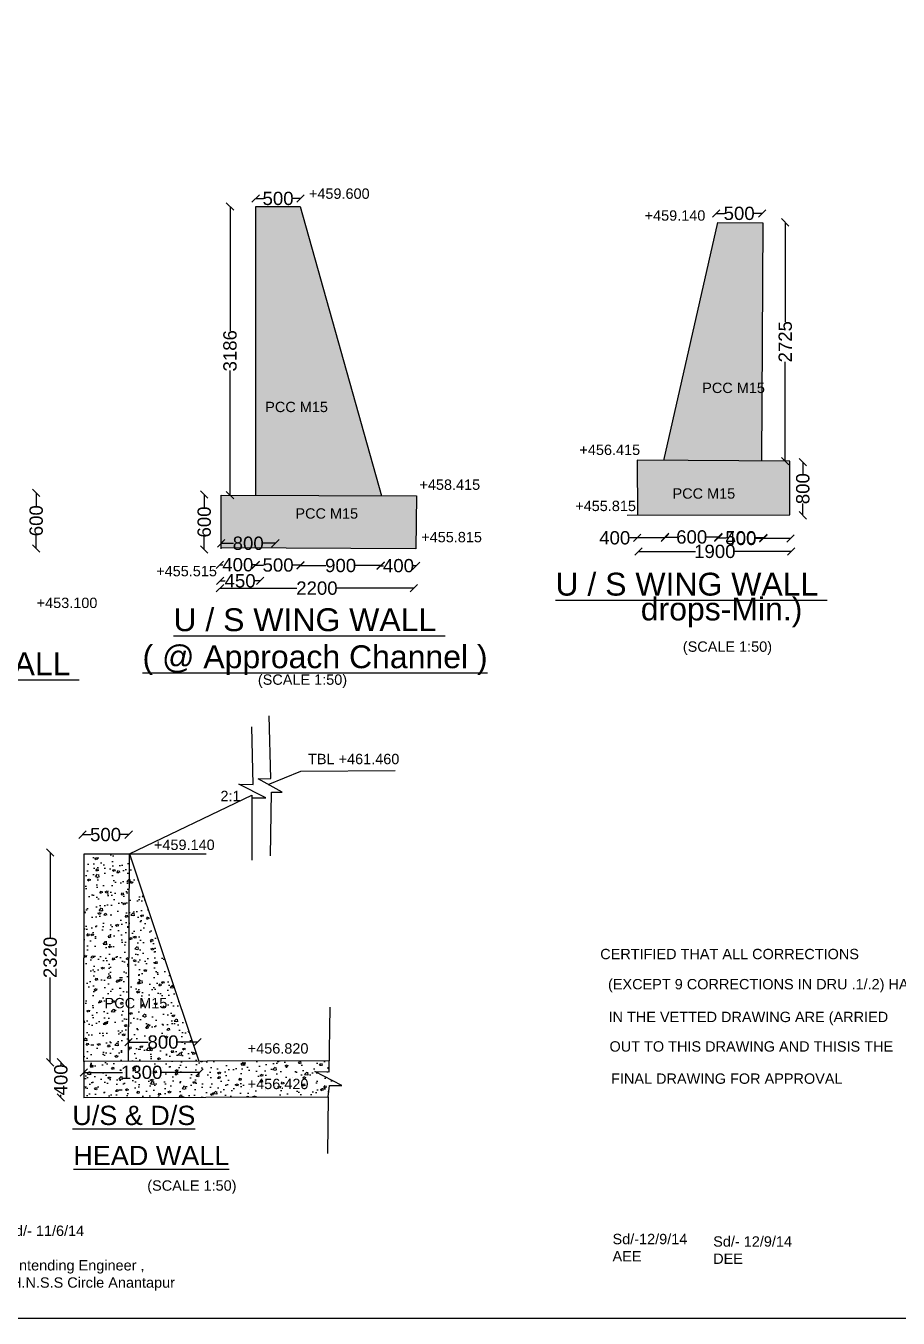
# Model space of a CAD drawing. Header units: millimetres. Extents: x 5124 to 2838143, y 2311 to 44878518.
# Drawn here: x 2766647 to 2796131, y 44791108 to 44834813 of the extents above; entities that cross this region are included whole.
import ezdxf

# ---------------------------------------------------------------- set-up
doc = ezdxf.new("R2010")
doc.units = ezdxf.units.MM
doc.header["$MEASUREMENT"] = 0
for name, color, linetype in [('DIMENSION', 7, 'Continuous'), ('DRAWING', 7, 'Continuous'), ('TEXT', 7, 'Continuous')]:
    doc.layers.add(name, color=color, linetype=linetype)
doc.styles.get("Standard").update_dxf_attribs({"font": 'arial.ttf', "height": 450})
doc.dimstyles.get("Standard").update_dxf_attribs({"dimtxt": 250, "dimasz": 250, "dimexe": 0.18, "dimexo": 0.0625, "dimgap": 0.09, "dimtad": 0, "dimdec": 0, "dimzin": 0, "dimdsep": 46, "dimtxsty": 'Standard', "dimblk": 'OBLIQUE', "dimcen": 0.09, "dimse1": 1, "dimse2": 1, "dimadec": 0, "dimazin": 0, "dimtfac": 1, "dimtdec": 0, "dimtofl": 0, "dimtmove": 0, "dimatfit": 3, "dimfxl": 1, "dimtolj": 1, "dimtzin": 0, "dimarcsym": 0})
pattern_1 = [(50, (0, 0), (717.2601826, -62.752135), [75, -825]), (355, (0, 0), (-138.751334, 752.192134), [60, -660]), (100.4514, (59.8, -5.2), (578.509382, 689.439542), [63.74019, -701.142112]), (46.1842, (0, 200), (1067.241049, -165.519014), [112.5, -1237.5]), (96.6356, (88.9, 186.2), (934.662706, 974.11787), [95.610288, -1051.713]), (351.1842, (0, 200), (934.661945, 974.1186), [90, -990]), (21, (100, 150), (596.907052, -402.618891), [75, -825]), (326, (100, 150), (243.315332, 725.150045), [60, -660]), (71.4514, (149.74, 116.45), (840.222629, 322.530497), [63.74019, -701.142112]), (37.5, (0, 0), (12.1598553, 332.8938538), [0, -652, 0, -670, 0, -662.5]), (7.5, (0, 0), (263.0695374, 394.411712), [0, -382, 0, -637, 0, -252.5]), (327.5, (-223, 0), (533.8224362, -22.5548717), [0, -250, 0, -780, 0, -1035]), (317.5, (-323, 0), (583.1861693, 100.1049823), [0, -325, 0, -518, 0, -735])]

# ---------------------------------------------------------------- blocks, each defined once
blk = doc.blocks.new('_Oblique')
at = {"color": 0, "linetype": 'ByBlock', "lineweight": -2}
blk.add_line((-0.5, -0.5), (0.5, 0.5), dxfattribs=at)
blk = doc.blocks.new('*D82')
at = {"layer": 'Defpoints', "color": 0, "transparency": 16777216}
for p in [(2789982, 44828366), (2791531, 44828469), (2791531, 44828469)]:
    blk.add_point(p, dxfattribs=at)
at = {"layer": 'DIMENSION', "color": 0, "lineweight": -2, "transparency": 16777216}
for p, q in [((2789982, 44828469), (2790260, 44828469)), ((2791531, 44828469), (2791253, 44828469))]:
    blk.add_line(p, q, dxfattribs=at)
at = {"layer": 'DIMENSION', "color": 0, "lineweight": -2, "transparency": 16777216, "xscale": 250, "yscale": 250, "zscale": 250, "rotation": 180}
blk.add_blockref('_Oblique', (2789982, 44828469), dxfattribs=at)
at = {"layer": 'DIMENSION', "color": 0, "lineweight": -2, "transparency": 16777216, "xscale": 250, "yscale": 250, "zscale": 250}
blk.add_blockref('_Oblique', (2791531, 44828469), dxfattribs=at)
at = {"layer": 'DIMENSION', "color": 0, "transparency": 16777216, "insert": (2790757, 44828469), "char_height": 450, "attachment_point": 5}
blk.add_mtext('\\A1;500', dxfattribs=at)
blk = doc.blocks.new('*D83')
at = {"layer": 'Defpoints', "color": 0, "transparency": 16777216}
for p in [(2792285, 44828167), (2792317, 44820092), (2792473, 44820092)]:
    blk.add_point(p, dxfattribs=at)
at = {"layer": 'DIMENSION', "color": 0, "lineweight": -2, "transparency": 16777216}
for p, q in [((2792317, 44828167), (2792317, 44824807)), ((2792317, 44820092), (2792317, 44823452))]:
    blk.add_line(p, q, dxfattribs=at)
at = {"layer": 'DIMENSION', "color": 0, "lineweight": -2, "transparency": 16777216, "xscale": 250, "yscale": 250, "zscale": 250}
for p, rotation in [((2792317, 44828167), 90), ((2792317, 44820092), 270)]:
    blk.add_blockref('_Oblique', p, dxfattribs=dict(at, rotation=rotation))
at = {"layer": 'DIMENSION', "color": 0, "transparency": 16777216, "insert": (2792317, 44824130), "char_height": 450, "attachment_point": 5, "rotation": 90}
blk.add_mtext('\\A1;2725', dxfattribs=at)
blk = doc.blocks.new('*D84')
at = {"layer": 'Defpoints', "color": 0, "transparency": 16777216}
for p in [(2792940, 44820060), (2792910, 44818259), (2792924, 44818259)]:
    blk.add_point(p, dxfattribs=at)
at = {"layer": 'DIMENSION', "color": 0, "lineweight": -2, "transparency": 16777216}
for p, q in [((2792910, 44820060), (2792910, 44819656)), ((2792910, 44818259), (2792910, 44818663))]:
    blk.add_line(p, q, dxfattribs=at)
at = {"layer": 'DIMENSION', "color": 0, "lineweight": -2, "transparency": 16777216, "xscale": 250, "yscale": 250, "zscale": 250}
for p, rotation in [((2792910, 44820060), 90), ((2792910, 44818259), 270)]:
    blk.add_blockref('_Oblique', p, dxfattribs=dict(at, rotation=rotation))
at = {"layer": 'DIMENSION', "color": 0, "transparency": 16777216, "insert": (2792910, 44819160), "char_height": 450, "attachment_point": 5, "rotation": 90}
blk.add_mtext('\\A1;800', dxfattribs=at)
blk = doc.blocks.new('*D85')
at = {"layer": 'Defpoints', "color": 0, "transparency": 16777216}
for p in [(2791574, 44817475), (2791574, 44817361), (2792491, 44817383)]:
    blk.add_point(p, dxfattribs=at)
at = {"layer": 'DIMENSION', "color": 0, "lineweight": -2, "transparency": 16777216}
for p, q in [((2791574, 44817475), (2791324, 44817475)), ((2792491, 44817475), (2791574, 44817475))]:
    blk.add_line(p, q, dxfattribs=at)
at = {"layer": 'DIMENSION', "color": 0, "lineweight": -2, "transparency": 16777216, "xscale": 250, "yscale": 250, "zscale": 250, "rotation": 180}
blk.add_blockref('_Oblique', (2791574, 44817475), dxfattribs=at)
at = {"layer": 'DIMENSION', "color": 0, "lineweight": -2, "transparency": 16777216, "xscale": 250, "yscale": 250, "zscale": 250}
blk.add_blockref('_Oblique', (2792491, 44817475), dxfattribs=at)
at = {"layer": 'DIMENSION', "color": 0, "transparency": 16777216, "insert": (2790819, 44817475), "char_height": 450, "attachment_point": 5}
blk.add_mtext('\\A1;400', dxfattribs=at)
blk = doc.blocks.new('*D86')
at = {"layer": 'Defpoints', "color": 0, "transparency": 16777216}
for p in [(2790053, 44817496), (2790053, 44817475), (2791574, 44817475)]:
    blk.add_point(p, dxfattribs=at)
at = {"layer": 'DIMENSION', "color": 0, "lineweight": -2, "transparency": 16777216}
for p, q in [((2790053, 44817496), (2790317, 44817496)), ((2791574, 44817496), (2791310, 44817496))]:
    blk.add_line(p, q, dxfattribs=at)
at = {"layer": 'DIMENSION', "color": 0, "lineweight": -2, "transparency": 16777216, "xscale": 250, "yscale": 250, "zscale": 250, "rotation": 180}
blk.add_blockref('_Oblique', (2790053, 44817496), dxfattribs=at)
at = {"layer": 'DIMENSION', "color": 0, "lineweight": -2, "transparency": 16777216, "xscale": 250, "yscale": 250, "zscale": 250}
blk.add_blockref('_Oblique', (2791574, 44817496), dxfattribs=at)
at = {"layer": 'DIMENSION', "color": 0, "transparency": 16777216, "insert": (2790814, 44817496), "char_height": 450, "attachment_point": 5}
blk.add_mtext('\\A1;500', dxfattribs=at)
blk = doc.blocks.new('*D87')
at = {"layer": 'Defpoints', "color": 0, "transparency": 16777216}
for p in [(2788253, 44817525), (2788253, 44817496), (2790053, 44817496)]:
    blk.add_point(p, dxfattribs=at)
at = {"layer": 'DIMENSION', "color": 0, "lineweight": -2, "transparency": 16777216}
for p, q in [((2788253, 44817525), (2788655, 44817525)), ((2790053, 44817525), (2789650, 44817525))]:
    blk.add_line(p, q, dxfattribs=at)
at = {"layer": 'DIMENSION', "color": 0, "lineweight": -2, "transparency": 16777216, "xscale": 250, "yscale": 250, "zscale": 250, "rotation": 180}
blk.add_blockref('_Oblique', (2788253, 44817525), dxfattribs=at)
at = {"layer": 'DIMENSION', "color": 0, "lineweight": -2, "transparency": 16777216, "xscale": 250, "yscale": 250, "zscale": 250}
blk.add_blockref('_Oblique', (2790053, 44817525), dxfattribs=at)
at = {"layer": 'DIMENSION', "color": 0, "transparency": 16777216, "insert": (2789153, 44817525), "char_height": 450, "attachment_point": 5}
blk.add_mtext('\\A1;600', dxfattribs=at)
blk = doc.blocks.new('*D88')
at = {"layer": 'Defpoints', "color": 0, "transparency": 16777216}
for p in [(2787307, 44817496), (2787307, 44817496), (2788245, 44817525)]:
    blk.add_point(p, dxfattribs=at)
at = {"layer": 'DIMENSION', "color": 0, "lineweight": -2, "transparency": 16777216}
for p, q in [((2787307, 44817496), (2787057, 44817496)), ((2788245, 44817496), (2787307, 44817496))]:
    blk.add_line(p, q, dxfattribs=at)
at = {"layer": 'DIMENSION', "color": 0, "lineweight": -2, "transparency": 16777216, "xscale": 250, "yscale": 250, "zscale": 250, "rotation": 180}
blk.add_blockref('_Oblique', (2787307, 44817496), dxfattribs=at)
at = {"layer": 'DIMENSION', "color": 0, "lineweight": -2, "transparency": 16777216, "xscale": 250, "yscale": 250, "zscale": 250}
blk.add_blockref('_Oblique', (2788245, 44817496), dxfattribs=at)
at = {"layer": 'DIMENSION', "color": 0, "transparency": 16777216, "insert": (2786552, 44817496), "char_height": 450, "attachment_point": 5}
blk.add_mtext('\\A1;400', dxfattribs=at)
blk = doc.blocks.new('*D89')
at = {"layer": 'Defpoints', "color": 0, "transparency": 16777216}
for p in [(2787356, 44817037), (2787356, 44816771), (2792515, 44816761)]:
    blk.add_point(p, dxfattribs=at)
at = {"layer": 'DIMENSION', "color": 0, "lineweight": -2, "transparency": 16777216}
for p, q in [((2787356, 44817037), (2789285, 44817037)), ((2792515, 44817037), (2790585, 44817037))]:
    blk.add_line(p, q, dxfattribs=at)
at = {"layer": 'DIMENSION', "color": 0, "lineweight": -2, "transparency": 16777216, "xscale": 250, "yscale": 250, "zscale": 250, "rotation": 180}
blk.add_blockref('_Oblique', (2787356, 44817037), dxfattribs=at)
at = {"layer": 'DIMENSION', "color": 0, "lineweight": -2, "transparency": 16777216, "xscale": 250, "yscale": 250, "zscale": 250}
blk.add_blockref('_Oblique', (2792515, 44817037), dxfattribs=at)
at = {"layer": 'DIMENSION', "color": 0, "transparency": 16777216, "insert": (2789935, 44817037), "char_height": 450, "attachment_point": 5}
blk.add_mtext('\\A1;1900', dxfattribs=at)
blk = doc.blocks.new('*D90')
at = {"layer": 'Defpoints', "color": 0, "transparency": 16777216}
for p in [(2773210, 44815794), (2773210, 44815617), (2779759, 44815595)]:
    blk.add_point(p, dxfattribs=at)
at = {"layer": 'DIMENSION', "color": 0, "lineweight": -2, "transparency": 16777216}
for p, q in [((2773210, 44815794), (2775810, 44815794)), ((2779759, 44815794), (2777160, 44815794))]:
    blk.add_line(p, q, dxfattribs=at)
at = {"layer": 'DIMENSION', "color": 0, "lineweight": -2, "transparency": 16777216, "xscale": 250, "yscale": 250, "zscale": 250, "rotation": 180}
blk.add_blockref('_Oblique', (2773210, 44815794), dxfattribs=at)
at = {"layer": 'DIMENSION', "color": 0, "lineweight": -2, "transparency": 16777216, "xscale": 250, "yscale": 250, "zscale": 250}
blk.add_blockref('_Oblique', (2779759, 44815794), dxfattribs=at)
at = {"layer": 'DIMENSION', "color": 0, "transparency": 16777216, "insert": (2776485, 44815794), "char_height": 450, "attachment_point": 5}
blk.add_mtext('\\A1;2200', dxfattribs=at)
blk = doc.blocks.new('*D91')
at = {"layer": 'Defpoints', "color": 0, "transparency": 16777216}
for p in [(2773212, 44816041), (2774567, 44816041), (2774567, 44816041)]:
    blk.add_point(p, dxfattribs=at)
at = {"layer": 'DIMENSION', "color": 0, "lineweight": -2, "transparency": 16777216}
for p, q in [((2773212, 44816041), (2773384, 44816041)), ((2774567, 44816041), (2774395, 44816041))]:
    blk.add_line(p, q, dxfattribs=at)
at = {"layer": 'DIMENSION', "color": 0, "lineweight": -2, "transparency": 16777216, "xscale": 250, "yscale": 250, "zscale": 250, "rotation": 180}
blk.add_blockref('_Oblique', (2773212, 44816041), dxfattribs=at)
at = {"layer": 'DIMENSION', "color": 0, "lineweight": -2, "transparency": 16777216, "xscale": 250, "yscale": 250, "zscale": 250}
blk.add_blockref('_Oblique', (2774567, 44816041), dxfattribs=at)
at = {"layer": 'DIMENSION', "color": 0, "transparency": 16777216, "insert": (2773889, 44816041), "char_height": 450, "attachment_point": 5}
blk.add_mtext('\\A1;450', dxfattribs=at)
blk = doc.blocks.new('*D92')
at = {"layer": 'Defpoints', "color": 0, "transparency": 16777216}
for p in [(2773207, 44816576), (2774414, 44816586), (2774414, 44816586)]:
    blk.add_point(p, dxfattribs=at)
at = {"layer": 'DIMENSION', "color": 0, "lineweight": -2, "transparency": 16777216}
for p, q in [((2773207, 44816586), (2773305, 44816586)), ((2774414, 44816586), (2774316, 44816586))]:
    blk.add_line(p, q, dxfattribs=at)
at = {"layer": 'DIMENSION', "color": 0, "lineweight": -2, "transparency": 16777216, "xscale": 250, "yscale": 250, "zscale": 250, "rotation": 180}
blk.add_blockref('_Oblique', (2773207, 44816586), dxfattribs=at)
at = {"layer": 'DIMENSION', "color": 0, "lineweight": -2, "transparency": 16777216, "xscale": 250, "yscale": 250, "zscale": 250}
blk.add_blockref('_Oblique', (2774414, 44816586), dxfattribs=at)
at = {"layer": 'DIMENSION', "color": 0, "transparency": 16777216, "insert": (2773811, 44816586), "char_height": 450, "attachment_point": 5}
blk.add_mtext('\\A1;400', dxfattribs=at)
blk = doc.blocks.new('*D93')
at = {"layer": 'Defpoints', "color": 0, "transparency": 16777216}
for p in [(2774414, 44816586), (2775932, 44816576), (2775932, 44816570)]:
    blk.add_point(p, dxfattribs=at)
at = {"layer": 'DIMENSION', "color": 0, "lineweight": -2, "transparency": 16777216}
for p, q in [((2774414, 44816576), (2774677, 44816576)), ((2775932, 44816576), (2775669, 44816576))]:
    blk.add_line(p, q, dxfattribs=at)
at = {"layer": 'DIMENSION', "color": 0, "lineweight": -2, "transparency": 16777216, "xscale": 250, "yscale": 250, "zscale": 250, "rotation": 180}
blk.add_blockref('_Oblique', (2774414, 44816576), dxfattribs=at)
at = {"layer": 'DIMENSION', "color": 0, "lineweight": -2, "transparency": 16777216, "xscale": 250, "yscale": 250, "zscale": 250}
blk.add_blockref('_Oblique', (2775932, 44816576), dxfattribs=at)
at = {"layer": 'DIMENSION', "color": 0, "transparency": 16777216, "insert": (2775173, 44816576), "char_height": 450, "attachment_point": 5}
blk.add_mtext('\\A1;500', dxfattribs=at)
blk = doc.blocks.new('*D94')
at = {"layer": 'Defpoints', "color": 0, "transparency": 16777216}
for p in [(2775932, 44816570), (2778641, 44816560), (2778641, 44816560)]:
    blk.add_point(p, dxfattribs=at)
at = {"layer": 'DIMENSION', "color": 0, "lineweight": -2, "transparency": 16777216}
for p, q in [((2775932, 44816560), (2776790, 44816560)), ((2778641, 44816560), (2777783, 44816560))]:
    blk.add_line(p, q, dxfattribs=at)
at = {"layer": 'DIMENSION', "color": 0, "lineweight": -2, "transparency": 16777216, "xscale": 250, "yscale": 250, "zscale": 250, "rotation": 180}
blk.add_blockref('_Oblique', (2775932, 44816560), dxfattribs=at)
at = {"layer": 'DIMENSION', "color": 0, "lineweight": -2, "transparency": 16777216, "xscale": 250, "yscale": 250, "zscale": 250}
blk.add_blockref('_Oblique', (2778641, 44816560), dxfattribs=at)
at = {"layer": 'DIMENSION', "color": 0, "transparency": 16777216, "insert": (2777286, 44816560), "char_height": 450, "attachment_point": 5}
blk.add_mtext('\\A1;900', dxfattribs=at)
blk = doc.blocks.new('*D95')
at = {"layer": 'Defpoints', "color": 0, "transparency": 16777216}
for p in [(2778641, 44816560), (2779843, 44816560), (2779843, 44816554)]:
    blk.add_point(p, dxfattribs=at)
at = {"layer": 'DIMENSION', "color": 0, "lineweight": -2, "transparency": 16777216}
for p, q in [((2778641, 44816554), (2778737, 44816554)), ((2779843, 44816554), (2779748, 44816554))]:
    blk.add_line(p, q, dxfattribs=at)
at = {"layer": 'DIMENSION', "color": 0, "lineweight": -2, "transparency": 16777216, "xscale": 250, "yscale": 250, "zscale": 250, "rotation": 180}
blk.add_blockref('_Oblique', (2778641, 44816554), dxfattribs=at)
at = {"layer": 'DIMENSION', "color": 0, "lineweight": -2, "transparency": 16777216, "xscale": 250, "yscale": 250, "zscale": 250}
blk.add_blockref('_Oblique', (2779843, 44816554), dxfattribs=at)
at = {"layer": 'DIMENSION', "color": 0, "transparency": 16777216, "insert": (2779242, 44816554), "char_height": 450, "attachment_point": 5}
blk.add_mtext('\\A1;400', dxfattribs=at)
blk = doc.blocks.new('*D96')
at = {"layer": 'Defpoints', "color": 0, "transparency": 16777216}
for p in [(2773246, 44817292), (2775079, 44817312), (2775079, 44817312)]:
    blk.add_point(p, dxfattribs=at)
at = {"layer": 'DIMENSION', "color": 0, "lineweight": -2, "transparency": 16777216}
for p, q in [((2773246, 44817312), (2773666, 44817312)), ((2775079, 44817312), (2774659, 44817312))]:
    blk.add_line(p, q, dxfattribs=at)
at = {"layer": 'DIMENSION', "color": 0, "lineweight": -2, "transparency": 16777216, "xscale": 250, "yscale": 250, "zscale": 250, "rotation": 180}
blk.add_blockref('_Oblique', (2773246, 44817312), dxfattribs=at)
at = {"layer": 'DIMENSION', "color": 0, "lineweight": -2, "transparency": 16777216, "xscale": 250, "yscale": 250, "zscale": 250}
blk.add_blockref('_Oblique', (2775079, 44817312), dxfattribs=at)
at = {"layer": 'DIMENSION', "color": 0, "transparency": 16777216, "insert": (2774162, 44817312), "char_height": 450, "attachment_point": 5}
blk.add_mtext('\\A1;800', dxfattribs=at)
blk = doc.blocks.new('*D97')
at = {"layer": 'Defpoints', "color": 0, "transparency": 16777216}
for p in [(2772677, 44818959), (2772800, 44818959), (2772786, 44817107)]:
    blk.add_point(p, dxfattribs=at)
at = {"layer": 'DIMENSION', "color": 0, "lineweight": -2, "transparency": 16777216}
for p, q in [((2772677, 44818959), (2772677, 44818531)), ((2772677, 44817107), (2772677, 44817535))]:
    blk.add_line(p, q, dxfattribs=at)
at = {"layer": 'DIMENSION', "color": 0, "lineweight": -2, "transparency": 16777216, "xscale": 250, "yscale": 250, "zscale": 250}
for p, rotation in [((2772677, 44818959), 90), ((2772677, 44817107), 270)]:
    blk.add_blockref('_Oblique', p, dxfattribs=dict(at, rotation=rotation))
at = {"layer": 'DIMENSION', "color": 0, "transparency": 16777216, "insert": (2772677, 44818033), "char_height": 450, "attachment_point": 5, "rotation": 90}
blk.add_mtext('\\A1;600', dxfattribs=at)
blk = doc.blocks.new('*D98')
at = {"layer": 'Defpoints', "color": 0, "transparency": 16777216}
for p in [(2773548, 44828703), (2773619, 44828703), (2773562, 44818944)]:
    blk.add_point(p, dxfattribs=at)
at = {"layer": 'DIMENSION', "color": 0, "lineweight": -2, "transparency": 16777216}
for p, q in [((2773548, 44828703), (2773548, 44824496)), ((2773548, 44818944), (2773548, 44823152))]:
    blk.add_line(p, q, dxfattribs=at)
at = {"layer": 'DIMENSION', "color": 0, "lineweight": -2, "transparency": 16777216, "xscale": 250, "yscale": 250, "zscale": 250}
for p, rotation in [((2773548, 44828703), 90), ((2773548, 44818944), 270)]:
    blk.add_blockref('_Oblique', p, dxfattribs=dict(at, rotation=rotation))
at = {"layer": 'DIMENSION', "color": 0, "transparency": 16777216, "insert": (2773548, 44823824), "char_height": 450, "attachment_point": 5, "rotation": 90}
blk.add_mtext('\\A1;3186', dxfattribs=at)
blk = doc.blocks.new('*D99')
at = {"layer": 'Defpoints', "color": 0, "transparency": 16777216}
for p in [(2774414, 44829001), (2775931, 44828974), (2775931, 44828974)]:
    blk.add_point(p, dxfattribs=at)
at = {"layer": 'DIMENSION', "color": 0, "lineweight": -2, "transparency": 16777216}
for p, q in [((2774414, 44828974), (2774676, 44828974)), ((2775931, 44828974), (2775669, 44828974))]:
    blk.add_line(p, q, dxfattribs=at)
at = {"layer": 'DIMENSION', "color": 0, "lineweight": -2, "transparency": 16777216, "xscale": 250, "yscale": 250, "zscale": 250, "rotation": 180}
blk.add_blockref('_Oblique', (2774414, 44828974), dxfattribs=at)
at = {"layer": 'DIMENSION', "color": 0, "lineweight": -2, "transparency": 16777216, "xscale": 250, "yscale": 250, "zscale": 250}
blk.add_blockref('_Oblique', (2775931, 44828974), dxfattribs=at)
at = {"layer": 'DIMENSION', "color": 0, "transparency": 16777216, "insert": (2775172, 44828974), "char_height": 450, "attachment_point": 5}
blk.add_mtext('\\A1;500', dxfattribs=at)
blk = doc.blocks.new('*D102')
at = {"layer": 'Defpoints', "color": 0, "transparency": 16777216}
for p in [(2766990, 44819018), (2766960, 44817133), (2766997, 44817133)]:
    blk.add_point(p, dxfattribs=at)
at = {"layer": 'DIMENSION', "color": 0, "lineweight": -2, "transparency": 16777216}
for p, q in [((2766997, 44819018), (2766997, 44818574)), ((2766997, 44817133), (2766997, 44817578))]:
    blk.add_line(p, q, dxfattribs=at)
at = {"layer": 'DIMENSION', "color": 0, "lineweight": -2, "transparency": 16777216, "xscale": 250, "yscale": 250, "zscale": 250}
for p, rotation in [((2766997, 44819018), 90), ((2766997, 44817133), 270)]:
    blk.add_blockref('_Oblique', p, dxfattribs=dict(at, rotation=rotation))
at = {"layer": 'DIMENSION', "color": 0, "transparency": 16777216, "insert": (2766997, 44818076), "char_height": 450, "attachment_point": 5, "rotation": 90}
blk.add_mtext('\\A1;600', dxfattribs=at)
blk = doc.blocks.new('*D143')
at = {"layer": 'Defpoints', "color": 0, "transparency": 16777216}
for p in [(2767831, 44799760), (2767870, 44799760), (2767860, 44798571)]:
    blk.add_point(p, dxfattribs=at)
at = {"layer": 'DIMENSION', "color": 0, "lineweight": -2, "transparency": 16777216}
for p, q in [((2767831, 44799760), (2767831, 44799671)), ((2767831, 44798571), (2767831, 44798660))]:
    blk.add_line(p, q, dxfattribs=at)
at = {"layer": 'DIMENSION', "color": 0, "lineweight": -2, "transparency": 16777216, "xscale": 250, "yscale": 250, "zscale": 250}
for p, rotation in [((2767831, 44799760), 90), ((2767831, 44798571), 270)]:
    blk.add_blockref('_Oblique', p, dxfattribs=dict(at, rotation=rotation))
at = {"layer": 'DIMENSION', "color": 0, "transparency": 16777216, "insert": (2767831, 44799165), "char_height": 450, "attachment_point": 5, "rotation": 90}
blk.add_mtext('\\A1;400', dxfattribs=at)
blk = doc.blocks.new('*D144')
at = {"layer": 'Defpoints', "color": 0, "transparency": 16777216}
for p in [(2768609, 44799333), (2772516, 44799419), (2772516, 44799370)]:
    blk.add_point(p, dxfattribs=at)
at = {"layer": 'DIMENSION', "color": 0, "lineweight": -2, "transparency": 16777216}
for p, q in [((2768609, 44799419), (2769912, 44799419)), ((2772516, 44799419), (2771213, 44799419))]:
    blk.add_line(p, q, dxfattribs=at)
at = {"layer": 'DIMENSION', "color": 0, "lineweight": -2, "transparency": 16777216, "xscale": 250, "yscale": 250, "zscale": 250, "rotation": 180}
blk.add_blockref('_Oblique', (2768609, 44799419), dxfattribs=at)
at = {"layer": 'DIMENSION', "color": 0, "lineweight": -2, "transparency": 16777216, "xscale": 250, "yscale": 250, "zscale": 250}
blk.add_blockref('_Oblique', (2772516, 44799419), dxfattribs=at)
at = {"layer": 'DIMENSION', "color": 0, "transparency": 16777216, "insert": (2770562, 44799419), "char_height": 450, "attachment_point": 5}
blk.add_mtext('\\A1;1300', dxfattribs=at)
blk = doc.blocks.new('*D145')
at = {"layer": 'Defpoints', "color": 0, "transparency": 16777216}
for p in [(2767471, 44806857), (2767824, 44806857), (2767870, 44799760)]:
    blk.add_point(p, dxfattribs=at)
at = {"layer": 'DIMENSION', "color": 0, "lineweight": -2, "transparency": 16777216}
for p, q in [((2767471, 44806857), (2767471, 44803983)), ((2767471, 44799760), (2767471, 44802633))]:
    blk.add_line(p, q, dxfattribs=at)
at = {"layer": 'DIMENSION', "color": 0, "lineweight": -2, "transparency": 16777216, "xscale": 250, "yscale": 250, "zscale": 250}
for p, rotation in [((2767471, 44806857), 90), ((2767471, 44799760), 270)]:
    blk.add_blockref('_Oblique', p, dxfattribs=dict(at, rotation=rotation))
at = {"layer": 'DIMENSION', "color": 0, "transparency": 16777216, "insert": (2767471, 44803308), "char_height": 450, "attachment_point": 5, "rotation": 90}
blk.add_mtext('\\A1;2320', dxfattribs=at)
blk = doc.blocks.new('*D146')
at = {"layer": 'Defpoints', "color": 0, "transparency": 16777216}
for p in [(2770118, 44800199), (2772447, 44800443), (2772447, 44800160)]:
    blk.add_point(p, dxfattribs=at)
at = {"layer": 'DIMENSION', "color": 0, "lineweight": -2, "transparency": 16777216}
for p, q in [((2770118, 44800443), (2770786, 44800443)), ((2772447, 44800443), (2771779, 44800443))]:
    blk.add_line(p, q, dxfattribs=at)
at = {"layer": 'DIMENSION', "color": 0, "lineweight": -2, "transparency": 16777216, "xscale": 250, "yscale": 250, "zscale": 250, "rotation": 180}
blk.add_blockref('_Oblique', (2770118, 44800443), dxfattribs=at)
at = {"layer": 'DIMENSION', "color": 0, "lineweight": -2, "transparency": 16777216, "xscale": 250, "yscale": 250, "zscale": 250}
blk.add_blockref('_Oblique', (2772447, 44800443), dxfattribs=at)
at = {"layer": 'DIMENSION', "color": 0, "transparency": 16777216, "insert": (2771282, 44800443), "char_height": 450, "attachment_point": 5}
blk.add_mtext('\\A1;800', dxfattribs=at)
blk = doc.blocks.new('*D147')
at = {"layer": 'Defpoints', "color": 0, "transparency": 16777216}
for p in [(2768560, 44807228), (2770121, 44807460), (2770121, 44807187)]:
    blk.add_point(p, dxfattribs=at)
at = {"layer": 'DIMENSION', "color": 0, "lineweight": -2, "transparency": 16777216}
for p, q in [((2768560, 44807460), (2768844, 44807460)), ((2770121, 44807460), (2769837, 44807460))]:
    blk.add_line(p, q, dxfattribs=at)
at = {"layer": 'DIMENSION', "color": 0, "lineweight": -2, "transparency": 16777216, "xscale": 250, "yscale": 250, "zscale": 250, "rotation": 180}
blk.add_blockref('_Oblique', (2768560, 44807460), dxfattribs=at)
at = {"layer": 'DIMENSION', "color": 0, "lineweight": -2, "transparency": 16777216, "xscale": 250, "yscale": 250, "zscale": 250}
blk.add_blockref('_Oblique', (2770121, 44807460), dxfattribs=at)
at = {"layer": 'DIMENSION', "color": 0, "transparency": 16777216, "insert": (2769340, 44807460), "char_height": 450, "attachment_point": 5}
blk.add_mtext('\\A1;500', dxfattribs=at)

msp = doc.modelspace()

# ---------------------------------------------------------------- hatches: boundary and pattern name
at = {"layer": 'DRAWING'}
h = msp.add_hatch(dxfattribs=at)
h.set_pattern_fill('AR-CONC', color=256, scale=100, style=0)
h.set_pattern_definition(pattern_1)
h.paths.add_polyline_path([(2791514.2, 44820097.7), (2791559.2, 44828150), (2790037.6, 44828159.6), (2788214, 44820116.2)])
h.paths.add_polyline_path([(2787314.7, 44820121.2), (2787317.2, 44818267.5), (2792471.3, 44818274.5), (2792472.6, 44820092.4)])
h.paths.add_polyline_path([(2778666.8, 44818922.4), (2775922.9, 44828708.2), (2774418.4, 44828707.1), (2774425.8, 44818940.7)])
h.paths.add_polyline_path([(2779832.2, 44817128.6), (2779854.6, 44818917.3), (2773253.5, 44818945.8), (2773245.8, 44817157)])
h.paths.add_polyline_path([(2765262.7, 44825444.1), (2763742.4, 44825444.1), (2761319.4, 44819007.8), (2765305.1, 44818989.6)])
h.paths.add_polyline_path([(2789418.8, 44822297.8), (2791719.2, 44822297.8), (2791719.2, 44822840.7), (2789418.8, 44822840.7)], flags=9)
h.paths.add_polyline_path([(2788414.9, 44818725.7), (2790715.2, 44818725.7), (2790715.2, 44819268.6), (2788414.9, 44819268.6)], flags=24)
h.paths.add_polyline_path([(2774648, 44821652.7), (2776948.3, 44821652.7), (2776948.3, 44822195.6), (2774648, 44822195.6)], flags=24)
h.paths.add_polyline_path([(2775668, 44818050.3), (2777968.3, 44818050.3), (2777968.3, 44818593.2), (2775668, 44818593.2)], flags=24)
h.paths.add_polyline_path([(2762783.9, 44821395.3), (2765084.2, 44821395.3), (2765084.2, 44821938.2), (2762783.9, 44821938.2)], flags=24)
h = msp.add_hatch(dxfattribs=at)
h.set_pattern_fill('AR-CONC', color=256, scale=100, style=0)
h.set_pattern_definition(pattern_1)
h.paths.add_polyline_path([(2770151.7, 44806811.2), (2768612.3, 44806812.2), (2768607.7, 44799789.6), (2768642.4, 44799790), (2770115.8, 44799793.2)])
h.paths.add_polyline_path([(2770115.8, 44799793.2), (2772488.8, 44799798.2), (2770151.7, 44806811.2)])
h.paths.add_polyline_path([(2776864.6, 44798597.1), (2776907.3, 44798971.5), (2777324.2, 44798971.5), (2776409.6, 44799445.1), (2776900.5, 44799435), (2776905.7, 44799807.6), (2768642.4, 44799790), (2768607.7, 44799789.6), (2768611.2, 44798573.7)])
h.paths.add_polyline_path([(2769219, 44801490.3), (2771519.3, 44801490.3), (2771519.3, 44802033.2), (2769219, 44802033.2)], flags=9)
h.paths.add_polyline_path([(2770673.3, 44800785.4), (2771891.6, 44800785.4), (2771891.6, 44800100.9), (2770673.3, 44800100.9)], flags=24)
h.paths.add_polyline_path([(2769800, 44799761.1), (2771325, 44799761.1), (2771325, 44799076.3), (2769800, 44799076.3)], flags=24)
h.paths.add_polyline_path([(2774056.8, 44798758.4), (2776288.5, 44798758.4), (2776288.5, 44799294.5), (2774056.8, 44799294.5)], flags=24)

# ---------------------------------------------------------------- linework, layer by layer
msp.add_lwpolyline([(2838143.3, 44878518.2), (2714221.2, 44878518.2), (2714221.2, 44791107.7), (2838143.3, 44791107.7)], close=True, dxfattribs=at)
for points in [[(2774425.8, 44818940.7), (2774418.4, 44828707.1), (2775922.9, 44828708.2), (2778666.8, 44818922.4)], [(2788214, 44820116.2), (2790037.6, 44828159.6), (2791559.2, 44828150), (2791514.2, 44820097.7)], [(2786971.5, 44818267.1), (2792471.3, 44818274.5), (2792472.6, 44820092.4), (2787314.7, 44820121.2), (2787317.2, 44818267.5)], [(2773245.7, 44817125.3), (2773253.5, 44818945.8), (2779854.6, 44818917.3), (2779832.2, 44817128.6), (2773245.8, 44817157)], [(2774918.7, 44806746.6), (2774952.4, 44808897.4), (2775304.9, 44808891.9), (2774498.3, 44809351.1), (2774929.6, 44809354.4), (2774866, 44811480.8)], [(2774281.7, 44808706.5), (2774764, 44808706.5), (2773842.3, 44809170.5), (2774329, 44809155.8), (2774284.7, 44811107.4)], [(2774835.5, 44809159.1), (2775936.6, 44809606.4), (2779131.6, 44809629.5)], [(2770151.7, 44806811.2), (2774281.7, 44808791.3), (2774281.6, 44806600.8)], [(2768607.7, 44799789.6), (2768612.3, 44806812.2), (2772739.5, 44806809.5)], [(2770115.8, 44799793.2), (2770151.7, 44806811.2)], [(2770151.7, 44806811.2), (2772488.8, 44799798.2)], [(2776864.6, 44798597.1), (2776907.3, 44798971.5), (2777324.2, 44798971.5), (2776409.6, 44799445.1), (2776900.5, 44799435), (2776931.1, 44801627.5)], [(2776905.7, 44799807.6), (2768642.4, 44799790), (2768607.7, 44799789.6), (2768611.2, 44798573.7)], [(2768593.3, 44798573.7), (2776864.6, 44798597.1), (2776841.2, 44796679.2)]]:
    msp.add_lwpolyline(points, dxfattribs=at)

# ---------------------------------------------------------------- texts
at = {"layer": 'DIMENSION'}
for s, p in [('CERTIFIED THAT ALL CORRECTIONS ', (2786061.2, 44803247.2)), ('(EXCEPT 9 CORRECTIONS IN DRU .1/.2) HADE', (2786325.1, 44802228.5)), ('IN THE VETTED DRAWING ARE (ARRIED', (2786342.7, 44801120.4)), ('OUT TO THIS DRAWING AND THISIS THE', (2786374.6, 44800122.2)), ('FINAL DRAWING FOR APPROVAL', (2786427.9, 44799032.8))]:
    msp.add_text(s, height=350, dxfattribs=at).set_placement(p)
at = {"layer": 'DIMENSION', "char_height": 350, "attachment_point": 1}
for s, insert, width in [('       Sd/- 11/6/14 \\P\\PSuperintending Engineer , \\PAVR H.N.S.S Circle Anantapur', (2765003.4, 44794237.8), 7738.498), ('Sd/-12/9/14 AEE', (2786477.4, 44793959.4), 3056.36), ('Sd/- 12/9/14 DEE', (2789880, 44793875.8), 3047.018)]:
    msp.add_mtext(s, dxfattribs=dict(at, insert=insert, width=width))
at = {"layer": 'TEXT'}
for s, height, p in [('+459.600', 350, (2776214.5, 44828963.2)), ('+459.140', 350, (2787562.1, 44828223.7)), ('PCC M15', 350, (2789509.3, 44822394.3)), ('PCC M15', 350, (2774738.5, 44821749.2)), ('+456.415', 350, (2785358.6, 44820299.9)), ('+458.415', 350, (2779950.6, 44819120.6)), ('PCC M15', 350, (2788505.4, 44818822.1)), ('PCC M15', 350, (2775758.4, 44818146.8)), ('+455.815', 350, (2785216.3, 44818401.8)), ('+455.815', 350, (2780010.7, 44817347.8)), ('+455.515', 350, (2771052.5, 44816197.7)), ('%%UU / S WING WALL ', 773.398, (2784548.8, 44815544.5)), (' +453.100', 350, (2766876.2, 44815123.7)), ('drops-Min.)', 773.398, (2787432.4, 44814705.4)), ('%%UU / S WING WALL ', 773.398, (2771634.8, 44814341.7)), ('%%UD / S WING WALL ', 773.398, (2759270.3, 44812851.3)), ('%%U( @ Approach Channel )', 773.398, (2770589.2, 44813089)), ('(SCALE 1:50)', 350, (2788853.2, 44813644.7)), ('(SCALE 1:50)', 350, (2774489.5, 44812527.8)), ('TBL +461.460', 350, (2776186.4, 44809842.8)), ('2:1', 350, (2773224.1, 44808591.9)), ('+459.140', 350, (2770977.1, 44806941.1)), ('PCC M15', 350, (2769309.4, 44801586.7)), ('+456.820', 350, (2774146.2, 44800054.9)), ('+456.420', 350, (2774146.2, 44798853.7)), ('%%UU/S & D/S', 653.07, (2768217.9, 44797638.8)), ('%%UHEAD WALL', 653.07, (2768252.3, 44796282.4)), ('(SCALE 1:50)', 350, (2770750.3, 44795417.6))]:
    msp.add_text(s, height=height, dxfattribs=at).set_placement(p)

# ---------------------------------------------------------------- dimensions: what is measured, and where the dimension line sits
at = {"layer": 'DIMENSION'}
for base, p1, p2, text, picture, middle in [((2775931, 44828974.3), (2774413.6, 44829001.2), (2775931, 44828974.3), '500', '*D99', (2775172.3, 44828974.3)), ((2791531.1, 44828468.8), (2789982.4, 44828365.7), (2791531.1, 44828468.8), '500', '*D82', (2790756.8, 44828468.8)), ((2775078.6, 44817311.9), (2773246.4, 44817291.5), (2775078.6, 44817311.9), '800', '*D96', (2774162.5, 44817311.9)), ((2787307.1, 44817496.2), (2788245.5, 44817524.6), (2787307.1, 44817496.2), '400', '*D88', (2786551.6, 44817496.2)), ((2788252.5, 44817524.6), (2790053.1, 44817496.2), (2788252.5, 44817496.2), '600', '*D87', (2789152.8, 44817524.6)), ((2790053.1, 44817496.2), (2791574.3, 44817474.9), (2790053.1, 44817474.9), '500', '*D86', (2790813.7, 44817496.2)), ((2791574.3, 44817474.9), (2792491.3, 44817382.6), (2791574.3, 44817361.3), '400', '*D85', (2790818.8, 44817474.9)), ((2787355.9, 44817037.5), (2792514.8, 44816760.8), (2787355.9, 44816771.4), '1900', '*D89', (2789935.3, 44817037.5)), ((2774414.4, 44816586.4), (2773207.1, 44816575.5), (2774414.4, 44816586.4), '400', '*D92', (2773810.8, 44816586.4)), ((2775931.6, 44816575.5), (2774414.4, 44816586.4), (2775931.6, 44816570.1), '500', '*D93', (2775173, 44816575.5)), ((2778641.2, 44816559.6), (2775931.6, 44816570.1), (2778641.2, 44816559.6), '900', '*D94', (2777286.4, 44816559.6)), ((2779843.1, 44816554.2), (2778641.2, 44816559.6), (2779843.1, 44816559.6), '400', '*D95', (2779242.1, 44816554.2)), ((2774566.5, 44816041.5), (2773212.4, 44816041.5), (2774566.5, 44816041.5), '450', '*D91', (2773889.5, 44816041.5)), ((2773210.2, 44815793.8), (2779759.3, 44815595.2), (2773210.2, 44815617.3), '2200', '*D90', (2776484.7, 44815793.8)), ((2770120.8, 44807460.4), (2768559.6, 44807228.1), (2770120.8, 44807186.6), '500', '*D147', (2769340.2, 44807460.4)), ((2772447, 44800443.1), (2770117.9, 44800199.4), (2772447, 44800159.7), '800', '*D146', (2771282.4, 44800443.1)), ((2772516, 44799418.7), (2768609, 44799332.8), (2772516, 44799370.3), '1300', '*D144', (2770562.5, 44799418.7))]:
    dim = msp.add_linear_dim(base=base, p1=p1, p2=p2, text=text, dimstyle='Standard', override={"dimtxt": 450}, dxfattribs=at)
    dim.commit()
    dim.dimension.update_dxf_attribs({"geometry": picture, "text_midpoint": middle})
for base, p1, p2, text, picture, middle in [((2773548, 44828703.2), (2773561.8, 44818944.5), (2773618.6, 44828703.2), '3186', '*D98', (2773548, 44823823.8)), ((2792316.6, 44820092.4), (2792285.2, 44828166.8), (2792472.6, 44820092.4), '2725', '*D83', (2792316.6, 44824129.6)), ((2792909.7, 44818259.1), (2792940.1, 44820060.3), (2792924, 44818259.1), '800', '*D84', (2792909.7, 44819159.7)), ((2766997.4, 44817133.3), (2766990, 44819018.4), (2766960.4, 44817133.3), '600', '*D102', (2766997.4, 44818075.9)), ((2772676.6, 44818959.3), (2772786.1, 44817106.9), (2772799.8, 44818959.3), '600', '*D97', (2772676.6, 44818033.1)), ((2767470.5, 44806857), (2767869.7, 44799759.6), (2767824.4, 44806857), '2320', '*D145', (2767470.5, 44803308.3)), ((2767831, 44799759.6), (2767860.1, 44798570.7), (2767869.7, 44799759.6), '400', '*D143', (2767831, 44799165.1))]:
    dim = msp.add_linear_dim(base=base, p1=p1, p2=p2, angle=90, text=text, dimstyle='Standard', override={"dimtxt": 450}, dxfattribs=at)
    dim.commit()
    dim.dimension.update_dxf_attribs({"geometry": picture, "text_midpoint": middle})

doc.saveas('drawing.dxf')
